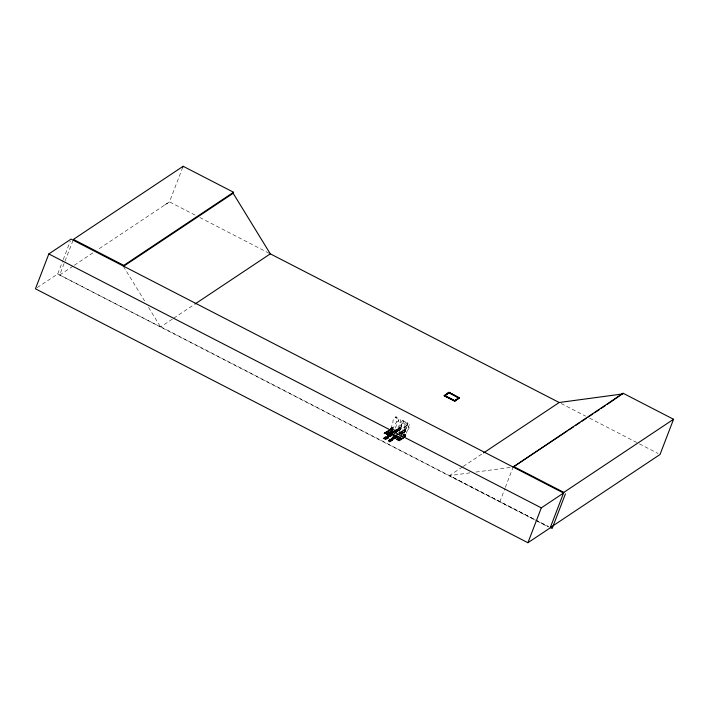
<?xml version="1.0" encoding="UTF-8"?>
<svg xmlns="http://www.w3.org/2000/svg" width="709" height="709" viewBox="0 0 709 709"><rect width="100%" height="100%" fill="white"/><g stroke="black" fill="none" stroke-linecap="round" stroke-linejoin="round"><path stroke-width="0.53" stroke-dasharray="3.54 2.66" d="M389.179 435.042L388.745 435.299M393.211 437.568L393.717 437.4L393.211 437.692M389.188 435.229L388.993 435.477M391.988 428.564L392.662 428.014L391.997 428.555M392.112 428.67C392.892 427.926 391.368 428.573 392.626 428.254M392.467 428.192L392.626 428.342M393.734 437.559L393.477 437.754M395.649 430.274L396.375 429.902L395.852 430.558M400.319 427.899L400.301 427.545M400.488 427.811L400.266 427.899M404.325 434.874L404.706 434.511M404.697 434.635L404.715 434.262M404.564 430.133L404.963 429.769M395.976 430.549L396.092 429.876M396.535 430.496L395.711 430.071M400.612 427.58L400.443 427.598M400.895 432.543L400.133 432.694L400.931 432.375M400.647 432.33C404.529 434.422 398.378 432.313 400.886 432.251M400.762 432.26L400.186 432.641L400.594 432.26M404.484 434.909L404.999 434.44M386.573 437.613L385.962 437.675M388.887 432.047L387.619 431.63L388.94 431.905M390.535 439.934L390.925 440.2M392.644 433.988L391.377 433.571L392.591 434.112M400.133 437.745L400.47 438.472L401.223 438.171M395.702 430.15L396.251 430.363M404.874 430.115L404.697 430.008M403.075 420.251L403.501 420.942L402.987 422.36A1.356 1.196 56.3 0 1 402.526 424.319L400.532 428.697L401.223 428.404L400.984 429.016L396.721 431.923M405.025 430.975L406.984 426.614A1.356 1.196 56.3 0 0 407.445 424.664L407.967 423.078M388.009 435.654L389.223 431.949M390.81 428.856L393.07 421.917A2.03 1.799 56.3 0 1 394.488 419.356L395.205 417.477A1.019 0.895 56.3 0 1 396.42 417.06A1.019 0.895 56.3 0 1 396.96 418.381L396.234 420.26A2.03 1.799 56.3 0 1 395.542 423.193L392.556 429.76M388.47 441.184C402.366 431.994 378.181 447.671 392.538 437.923L393.982 433.332M403.102 420.224L402.34 420.384L401.781 421.784A1.356 1.196 56.3 0 0 400.869 423.468L399.362 428.094L394.931 431.01M399.025 433.093L401.294 426.153A2.03 1.799 56.3 0 1 402.659 423.636L403.43 421.722A1.019 0.895 56.3 0 1 404.635 421.297A1.019 0.895 56.3 0 1 405.176 422.617L404.458 424.505A2.03 1.799 56.3 0 1 403.713 427.465L403.767 427.43A2.03 1.799 56.3 0 0 404.458 424.505L405.176 422.617M403.829 430.398L405.335 425.763A1.356 1.196 56.3 0 1 406.284 424.062L406.842 422.67M405.388 428.271L403.129 435.211L404.874 436.106L407.861 429.539A2.03 1.799 56.3 0 0 408.552 426.614L409.279 424.735A1.019 0.895 56.3 0 0 408.738 423.406A1.019 0.895 56.3 0 0 407.524 423.831L406.753 425.746A2.03 1.799 56.3 0 0 405.388 428.271L405.388 428.271A2.03 1.799 56.3 0 1 406.753 425.746L407.524 423.831M37.231 287.606L57.704 273.966L62.817 260.637M63.216 259.618L70.297 241.157M73.009 240.404L59.653 275.039L160.562 326.964L172.783 318.82M182.762 167.289L169.486 201.861L97.239 250.002M385.926 437.409L386.485 437.559M393.398 431.515L387.69 435.353L387.451 435.964L389.206 436.859L389.87 435.973L389.631 436.647L385.333 439.474M383.613 438.587L388.115 435.069M391.988 428.298L391.244 427.766L390.889 428.803L393.114 429.946L393.592 429.326L393.247 430.23M388.931 434.847L388.541 435.867M391.545 429.202L392.183 427.642L392.99 428.059L392.183 427.642M389.073 436.141L389.463 435.122L388.895 434.874M389.303 436.186L389.117 436.673L387.637 435.911L388.257 435.14L388.071 435.618C373.909 441.388 396.03 439.385 387.681 435.61M385.35 439.474L389.551 436.381L391.138 431.896M396.774 431.728L394.647 430.744L394.727 429.911L394.372 430.815L396.694 432.073M398.963 419.418L398.192 421.332L398.963 419.418A1.019 0.895 56.3 0 1 400.124 419.028A1.019 0.895 56.3 0 1 400.665 420.348L399.991 422.201A2.03 1.799 56.3 0 1 399.3 425.125L396.313 431.692M397.864 433.819L392.148 437.657L391.917 438.259L393.672 439.163L394.337 438.268L394.142 439.066M392.582 437.373L392.768 438.366M392.538 437.923L392.715 437.435M395.409 430.655L397.208 431.444M395.888 429.619L398.272 430.824L395.941 429.583L395.294 431.187L399.663 428.493L399.052 428.192L395.64 430.443M393.894 437.453L393.539 438.446L393.929 437.426L393.353 437.178L393.008 438.171M396.739 429.991L396.154 431.515M396.065 432.251L396.615 430.638M393.77 438.49L393.584 438.977L392.104 438.215L396.163 435.237M394.177 439.084C394.027 437.134 383.932 447.237 394.009 438.685L395.604 434.2L393.672 438.534M397.146 431.161L396.863 431.887L394.558 430.797L396.827 423.858A2.03 1.799 56.3 0 1 398.245 421.297M397.501 431.249L395.897 430.381M401.081 428.333L400.895 428.821L399.468 427.5L398.804 428.396L400.558 429.299L401.223 428.404M399.601 427.571L398.99 428.351L400.47 429.113L400.656 428.626M395.01 431.143L399.318 428.316L399.468 427.5M399.761 433.447C399.468 429.14 406.266 435.796 400.346 431.923M399.991 437.834L401.197 438.472L400.071 437.896M401.462 434.475L401.808 433.562M401.959 433.553L400.231 432.703M399.291 433.35L403.935 429.805L403.27 430.7L405.016 431.604L406.984 426.614M404.068 429.876L403.456 430.647L404.928 431.409L405.114 430.93M399.823 433.624L404.13 430.797L403.935 429.805M404.352 430.602L404.75 429.583L405.282 429.867L404.892 430.877M405.309 434.404L404.449 434.032L405.309 434.404L404.662 435.973L403.208 435.158L403.288 434.325L402.942 435.229L404.688 436.132M401.161 433.997L405.548 430.638M403.917 435.521L404.502 433.997M401.152 434.209L405.681 430.709M405.433 436.301L405.911 435.68L405.264 436.106M499.765 501.91L504.95 488.395M505.34 487.384L513.148 467.045L475.367 472.132M389.206 436.239L390.783 432.747M401.197 433.066L403.767 427.43M395.409 430.372L396.189 429.893L397.926 430.957L396.18 430.053L396.579 430.664M404.804 434.723L405.016 434.422M400.328 427.66L400.089 427.784M392.334 428.307L392.609 427.988M59.742 274.977L73.461 265.84M74.374 265.228L93.579 252.439M173.705 318.208L193.938 304.728M395.205 417.477L395.161 417.512A1.019 0.895 56.3 0 1 396.366 417.087A1.019 0.895 56.3 0 1 396.907 418.416L396.96 418.381M390.526 428.511L391.173 428.076M390.632 432.366L386.963 434.803L383.959 433.252L389.427 429.583M384.003 433.279L389.64 429.574M391.253 429.459L384.854 433.722L384.287 433.429L389.835 429.805M392.866 430.274L386.405 434.511C388.461 434.697 383.126 431.896 384.464 433.518L391.067 429.229M392.006 428.466L392.68 428.085M389.294 430.478L384.677 433.491M392.742 429.654L393.389 429.22M391.536 430.673L386.334 434.333M392.946 429.76L393.592 429.326M392.511 430.106L386.059 434.316L386.476 434.537M402.659 423.636L402.703 423.601A2.03 1.799 56.3 0 0 401.294 426.153L401.294 426.153M393.025 430.372L386.582 434.599L392.272 430.921M394.071 430.345L394.727 429.911M394.275 430.452L394.931 430.017M394.098 432.003C388.851 437.32 383.578 436 393.176 431.524M388.045 435.37L394.505 431.134M387.699 435.175L390.739 436.735L394.372 434.307C391.501 438.082 389.782 436.177 388.222 435.45L394.824 431.169M387.699 435.734L388.31 436.062L383.959 438.765M393.043 432.41L388.222 435.45M388.231 435.849L384.039 438.898M395.135 431.205L399.584 428.289M399.654 428.502L395.365 431.338M399.894 428.307L400.284 427.288L400.815 427.562L400.425 428.582M389.303 436.398L384.854 439.314L389.471 436.664M396.207 431.754L400.647 428.839L401.064 429.22M390.384 436.567L389.817 436.257L396.207 432.003M396.428 431.87L400.895 428.821M389.879 436.301L400.993 429.007L397.616 431.48M396.615 432.215L390.34 436.54M398.538 432.641L399.389 432.322M392.228 437.524L397.643 433.828M408.508 426.65L408.552 426.614A2.03 1.799 56.3 0 1 407.817 429.574L407.861 429.539M392.432 438.189L387.903 440.892L389.923 441.92M392.44 437.497L398.157 434.085M400.106 432.765L403.705 430.416M399.77 436C396.641 439.11 394.434 439.385 392.689 437.754L398.369 434.085M392.697 438.153L388.142 440.688L389.489 441.618M396.597 435.326L392.733 437.781M399.477 433.447L403.74 430.611M399.477 433.695L393.087 437.949L392.564 437.692M399.601 433.5L404.024 430.647M389.321 441.618L393.761 438.703M400.842 434.05L405.114 431.134L405.539 431.524L401.267 434.36L405.53 431.524M394.558 438.579L399.761 434.909M389.675 441.804L394.107 438.871M394.346 438.605L399.982 434.901M389.879 441.911L394.098 438.951L392.148 437.905M398.272 436.319L394.629 438.756L401.179 434.564M394.851 438.871L401.4 434.555M395.064 438.844L399.628 435.805M403.288 434.325L402.641 434.759L403.492 434.431M401.959 435.929L396.278 439.607L401.746 435.938M402.154 436.15L396.606 439.784L396.623 439.305L399.3 441.149L405.504 436.673M402.473 436.195L396.783 439.864L402.659 436.416M400.7 437.435L397.031 439.846M405.061 436L405.708 435.574M404.99 436.407L398.387 440.688L404.768 436.416M405.185 436.629L398.724 440.865L399.176 440.838L396.269 439.58M405.344 436.726L399.167 440.954M449.205 475.792L462.348 467.045M463.269 466.433L482.59 453.556M164.648 205.007L169.486 201.861L195.914 215.492M397.988 430.336L397.262 430.053M402.393 432.348L401.737 432.153L402.269 432.632M396.03 435.636L397.058 436.416L396.101 435.769M391.138 440.103L390.624 439.748M399.238 428.112L399.628 428.493M400.948 429.069L400.647 428.839M400.798 429.078L399.034 428.041M392.166 437.471L394.798 438.818M469.97 472.859L449.462 475.624L548.411 526.539M397.944 430.248L397.483 430.23M400.195 437.878L401.09 438.224M386.458 437.896L385.944 437.515M407.383 422.493L407.932 423.273M561.165 403.518L585.634 416.139M589.551 418.15L638.49 443.391M639.474 443.896L658.067 453.485M199.832 217.512L270.306 253.849M403.882 430.363L405.362 431.125M403.501 430.345L405.451 431.311M390.411 428.608L393.034 429.964M387.69 435.353L389.551 436.381M392.148 437.657L394.009 438.685M160.819 326.796L548.341 526.61M57.704 273.966L548.234 526.902M391.864 427.908L392.121 428.289M385.43 439.624L383.711 438.72M123.419 266.398L144.565 300.873M148.562 307.396L160.562 326.964M397.164 436.141L395.888 435.796L397.164 436.141M384.952 432.517L387.513 434.05L384.952 432.517M385.386 432.233L387.938 433.766L385.386 432.233M386.033 431.799L388.594 433.332L386.033 431.799M384.11 438.1L385.811 439.119L384.11 438.1M386.618 431.418L389.17 432.951L386.618 431.418M384.393 437.905L386.104 438.933L384.393 437.905M384.827 437.621L386.529 438.641L384.827 437.621M387.265 430.983L389.817 432.517L387.265 430.983M385.217 437.364L386.919 438.392L385.217 437.364M385.643 437.081L387.353 438.1L385.643 437.081M388.709 434.457L391.262 435.991L388.709 434.457M389.144 434.165L391.696 435.707L389.144 434.165M389.79 433.74L392.343 435.273L389.79 433.74M390.367 433.359L392.928 434.892L390.367 433.359M391.013 432.924L393.575 434.457L391.013 432.924M388.576 440.404L390.278 441.423L388.576 440.404M388.86 440.209L390.562 441.237L388.86 440.209M389.294 439.926L390.996 440.945L389.294 439.926M389.675 439.669L391.386 440.688L389.675 439.669M390.11 439.376L391.82 440.404L390.11 439.376M393.176 436.762L395.728 438.295L393.176 436.762M393.61 436.469L396.163 438.002L393.61 436.469M394.257 436.035L396.81 437.577L394.257 436.035M396.996 429.512L398.706 430.54L396.996 429.512M394.833 435.654L397.386 437.187L394.833 435.654M395.48 435.229L398.041 436.762L395.48 435.229M397.27 438.871L399.832 440.404L397.27 438.871M397.705 438.579L400.257 440.121L397.705 438.579M398.352 438.153L400.913 439.686L398.352 438.153M398.937 437.772L401.489 439.305L398.937 437.772M401.462 431.816L403.164 432.836L401.462 431.816M399.584 437.338L402.136 438.871L399.584 437.338"/><path stroke-width="1.06" d="M527.921 542.722L541.304 507.866L563.558 493.039L71.086 239.11L48.832 253.937L35.45 288.793L527.921 542.722L550.175 527.904L563.806 492.383L673.55 419.267L623.14 393.273L513.148 467.045L567.103 431.099M123.809 265.388L123.419 266.398L233.172 193.282L233.562 192.263L183.152 166.278L73.408 239.394L123.809 265.388L233.562 192.263M182.762 167.289L183.152 166.278M444.197 395.737L449.027 392.299L459.414 398.006L454.691 401.152L444.197 395.737L449.027 392.299M444.623 395.799L449.187 392.538L458.989 397.944L454.531 400.913L444.623 395.799L449.187 392.538M454.531 400.913L459.095 397.652M454.691 401.152L459.521 397.714M565.419 493.889L552.151 528.462L550.37 527.549M607.338 404.29L623.14 393.273M673.55 419.267L660.026 454.496L550.281 527.611M194.86 304.108L270.563 253.68M483.503 452.945L559.206 402.508L622.892 393.929M568.928 429.876L573.501 426.836M575.336 425.613L579.909 422.564M581.734 421.35L586.308 418.301M588.133 417.087L592.706 414.038M594.541 412.815L599.114 409.775M600.94 408.552L605.513 405.504M559.135 402.473L270.306 253.849L233.172 193.282M448.912 392.591L459.414 398.006M449.072 392.83L458.989 397.944M444.729 395.507L454.646 400.62M444.304 395.445L454.806 400.86M513.396 466.389L563.806 492.383M48.832 253.937L541.304 507.866"/></g></svg>
